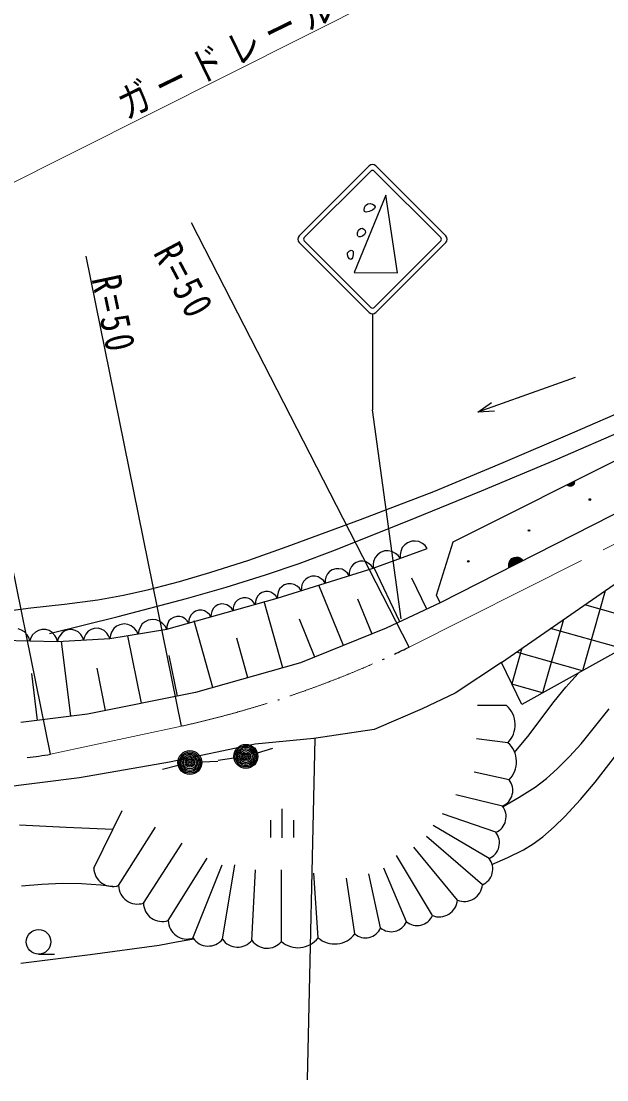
# Model space of a CAD drawing. Units: millimetres, scale not verified. Extents: x 67898 to 707898, y 1591 to 361591.
# Drawn here: x 202422 to 238852, y 227525 to 293418 of the extents above; entities that cross this region are included whole.
import ezdxf

# ---------------------------------------------------------------- set-up
doc = ezdxf.new("R2010")
doc.units = ezdxf.units.MM
doc.header["$LTSCALE"] = 1000
doc.linetypes.add('CHAIN', pattern=[18.5, 12, -1.5, 3.5, -1.5])
for name, color, linetype, lineweight in [('M-BGD', 7, 'Continuous', 25), ('M-BMK', 2, 'CHAIN', 13), ('M-STR-HTXT', 7, 'Continuous', 13), ('M-STR-STRC', 7, 'Continuous', 25)]:
    doc.layers.add(name, color=color, linetype=linetype, lineweight=lineweight)
doc.styles.add('ＭＳ ゴシック', font='')
doc.styles.get('ＭＳ ゴシック').set_extended_font_data('MS Gothic')

msp = doc.modelspace()

# ---------------------------------------------------------------- linework, layer by layer
at = {"layer": 'M-BGD'}
for p, q in [((226562, 254458), (213010, 280864)), ((212405, 249539), (206468, 278791)), ((229302, 261013), (264498, 278695)), ((204252, 247790), (198239, 277323)), ((266283, 276453), (228487, 257222)), ((236884, 271236), (230830, 269088)), ((230830, 269088), (231677, 269691)), ((236713, 267794), (241284, 269792)), ((231868, 269151), (230830, 269088)), ((232404, 265941), (236713, 267794)), ((235654, 266122), (240245, 268100)), ((228082, 264147), (232404, 265941)), ((231054, 264193), (235654, 266122)), ((236380, 264569), (236827, 264794)), ((236423, 264526), (236380, 264569)), ((236830, 264760), (236405, 264547)), ((236472, 264496), (236423, 264526)), ((236431, 264525), (236833, 264727)), ((236830, 264690), (236463, 264506)), ((236540, 264469), (236472, 264496)), ((236497, 264488), (236822, 264651)), ((236809, 264610), (236539, 264474)), ((236602, 264467), (236540, 264469)), ((236663, 264477), (236602, 264467)), ((236605, 264473), (236772, 264556)), ((236733, 264511), (236663, 264477)), ((236777, 264554), (236733, 264511)), ((236812, 264606), (236777, 264554)), ((236831, 264677), (236812, 264606)), ((236827, 264794), (236835, 264733)), ((236835, 264733), (236831, 264677)), ((223540, 262405), (228082, 264147)), ((226432, 262302), (231054, 264193)), ((218973, 260717), (223540, 262405)), ((221801, 260445), (226432, 262302)), ((226454, 260959), (226279, 260823)), ((226715, 261054), (226454, 260959)), ((226937, 261062), (226715, 261054)), ((227159, 261029), (226937, 261062)), ((227390, 260903), (227159, 261029)), ((228264, 257693), (229302, 261013)), ((216577, 259877), (218973, 260717)), ((219712, 259666), (221801, 260445)), ((224314, 259379), (227685, 260605)), ((224769, 260346), (224594, 260210)), ((225030, 260441), (224769, 260346)), ((225251, 260449), (225030, 260441)), ((225473, 260416), (225251, 260449)), ((225705, 260290), (225473, 260416)), ((225866, 260163), (225705, 260290)), ((226034, 260410), (225996, 260210)), ((226131, 260655), (226034, 260410)), ((226279, 260823), (226131, 260655)), ((227551, 260775), (227390, 260903)), ((227685, 260605), (227551, 260775)), ((214163, 259094), (216577, 259877)), ((217613, 258948), (219712, 259666)), ((223100, 259623), (222964, 259482)), ((223257, 259734), (223100, 259623)), ((223488, 259807), (223257, 259734)), ((223681, 259806), (223488, 259807)), ((223872, 259768), (223681, 259806)), ((224069, 259650), (223872, 259768)), ((224204, 259532), (224069, 259650)), ((224348, 259797), (224311, 259597)), ((224445, 260042), (224348, 259797)), ((224594, 260210), (224445, 260042)), ((226000, 259992), (225866, 260163)), ((225996, 260210), (226000, 259992)), ((232749, 259520), (232756, 259633)), ((233556, 259941), (232754, 259533)), ((232756, 259633), (232793, 259775)), ((232759, 259606), (233492, 259979)), ((232760, 259466), (233606, 259897)), ((233657, 259853), (232766, 259399)), ((233423, 260014), (232775, 259684)), ((232793, 259775), (232864, 259878)), ((232800, 259767), (233339, 260042)), ((232864, 259878), (232952, 259965)), ((233206, 260044), (232874, 259875)), ((232952, 259965), (233090, 260035)), ((233090, 260035), (233212, 260055)), ((233212, 260055), (233337, 260052)), ((233337, 260052), (233474, 259998)), ((233474, 259998), (233571, 259938)), ((233571, 259938), (233657, 259853)), ((212272, 258541), (214163, 259094)), ((218355, 257506), (224314, 259379)), ((221474, 259014), (221380, 258805)), ((221610, 259155), (221474, 259014)), ((221767, 259266), (221610, 259155)), ((221998, 259338), (221767, 259266)), ((222191, 259338), (221998, 259338)), ((222383, 259300), (222191, 259338)), ((222580, 259181), (222383, 259300)), ((222715, 259064), (222580, 259181)), ((222824, 258911), (222715, 259064)), ((222830, 259101), (222824, 258911)), ((222870, 259273), (222830, 259101)), ((222964, 259482), (222870, 259273)), ((224314, 259379), (224204, 259532)), ((224311, 259597), (224314, 259379)), ((225974, 256025), (224371, 259392)), ((232766, 259399), (232749, 259520)), ((210364, 258046), (212272, 258541)), ((215168, 258186), (217613, 258948)), ((218788, 258329), (218630, 258219)), ((219019, 258402), (218788, 258329)), ((219211, 258401), (219019, 258402)), ((219403, 258363), (219211, 258401)), ((219600, 258245), (219403, 258363)), ((219891, 258336), (219851, 258164)), ((219984, 258546), (219891, 258336)), ((220120, 258687), (219984, 258546)), ((220278, 258798), (220120, 258687)), ((220508, 258870), (220278, 258798)), ((220701, 258869), (220508, 258870)), ((220893, 258831), (220701, 258869)), ((221090, 258713), (220893, 258831)), ((222464, 254550), (220945, 258320)), ((221225, 258596), (221090, 258713)), ((221335, 258442), (221225, 258596)), ((221340, 258632), (221335, 258442)), ((221380, 258805), (221340, 258632)), ((227649, 256823), (226733, 258747)), ((232291, 253503), (239306, 258353)), ((207199, 257403), (208782, 257694)), ((208782, 257694), (210364, 258046)), ((212706, 257482), (215168, 258186)), ((217250, 257763), (217122, 257637)), ((217397, 257860), (217250, 257763)), ((217611, 257920), (217397, 257860)), ((217787, 257914), (217611, 257920)), ((217961, 257874), (217787, 257914)), ((218138, 257761), (217961, 257874)), ((218259, 257650), (218138, 257761)), ((218355, 257506), (218259, 257650)), ((218361, 257696), (218355, 257506)), ((218401, 257868), (218361, 257696)), ((218495, 258078), (218401, 257868)), ((218630, 258219), (218495, 258078)), ((219735, 258128), (219600, 258245)), ((219845, 257974), (219735, 258128)), ((219851, 258164), (219845, 257974)), ((228487, 257222), (228264, 257693)), ((238744, 257964), (237332, 252983)), ((203025, 256899), (205111, 257121)), ((205111, 257121), (207199, 257403)), ((208450, 256361), (212706, 257482)), ((211474, 255565), (218355, 257506)), ((214498, 256986), (214369, 256861)), ((214645, 257083), (214498, 256986)), ((214858, 257144), (214645, 257083)), ((215034, 257138), (214858, 257144)), ((215209, 257098), (215034, 257138)), ((215386, 256984), (215209, 257098)), ((215506, 256873), (215386, 256984)), ((215654, 257060), (215613, 256903)), ((215746, 257249), (215654, 257060)), ((215874, 257374), (215746, 257249)), ((216021, 257472), (215874, 257374)), ((216234, 257532), (216021, 257472)), ((216411, 257526), (216234, 257532)), ((216585, 257486), (216411, 257526)), ((216762, 257372), (216585, 257486)), ((216883, 257261), (216762, 257372)), ((216979, 257118), (216883, 257261)), ((216989, 257292), (216979, 257118)), ((217030, 257448), (216989, 257292)), ((217122, 257637), (217030, 257448)), ((218703, 253167), (217544, 257293)), ((224246, 255268), (223373, 257434)), ((228487, 257222), (225137, 255627)), ((244741, 257119), (233569, 250883)), ((242271, 255740), (237489, 257096)), ((200459, 256582), (203025, 256899)), ((204180, 255299), (208450, 256361)), ((212105, 256367), (211892, 256307)), ((212282, 256361), (212105, 256367)), ((212456, 256321), (212282, 256361)), ((212993, 256473), (212902, 256283)), ((213121, 256598), (212993, 256473)), ((213268, 256695), (213121, 256598)), ((213482, 256755), (213268, 256695)), ((213658, 256749), (213482, 256755)), ((213833, 256710), (213658, 256749)), ((214010, 256596), (213833, 256710)), ((214130, 256485), (214010, 256596)), ((214226, 256341), (214130, 256485)), ((214237, 256515), (214226, 256341)), ((214278, 256672), (214237, 256515)), ((214369, 256861), (214278, 256672)), ((215603, 256730), (215506, 256873)), ((215613, 256903), (215603, 256730)), ((208362, 255752), (208184, 255614)), ((208559, 255852), (208362, 255752)), ((208833, 255897), (208559, 255852)), ((209052, 255865), (208833, 255897)), ((209264, 255790), (209052, 255865)), ((209469, 255624), (209264, 255790)), ((209814, 255680), (209741, 255491)), ((209955, 255903), (209814, 255680)), ((210132, 256041), (209955, 255903)), ((210330, 256142), (210132, 256041)), ((210604, 256186), (210330, 256142)), ((210823, 256154), (210604, 256186)), ((211035, 256080), (210823, 256154)), ((211240, 255913), (211035, 256080)), ((211374, 255758), (211240, 255913)), ((211474, 255565), (211374, 255758)), ((211484, 255739), (211474, 255565)), ((211525, 255895), (211484, 255739)), ((211617, 256085), (211525, 255895)), ((211745, 256210), (211617, 256085)), ((211892, 256307), (211745, 256210)), ((212633, 256208), (212456, 256321)), ((212754, 256097), (212633, 256208)), ((212850, 255953), (212754, 256097)), ((212860, 256127), (212850, 255953)), ((212902, 256283), (212860, 256127)), ((214348, 251944), (213182, 256096)), ((220683, 253832), (219732, 256190)), ((236158, 256176), (234862, 251605)), ((202446, 255518), (202245, 255587)), ((202633, 255411), (202446, 255518)), ((202797, 255219), (202633, 255411)), ((202896, 255049), (202797, 255219)), ((202957, 254850), (202896, 255049)), ((203030, 255046), (202957, 254850)), ((203132, 255212), (203030, 255046)), ((203303, 255398), (203132, 255212)), ((203494, 255497), (203303, 255398)), ((203698, 255558), (203494, 255497)), ((203964, 255552), (203698, 255558)), ((204165, 255484), (203964, 255552)), ((204352, 255377), (204165, 255484)), ((204516, 255185), (204352, 255377)), ((204616, 255015), (204516, 255185)), ((204677, 254816), (204616, 255015)), ((204732, 255006), (204677, 254816)), ((204817, 255170), (204732, 255006)), ((204967, 255357), (204817, 255170)), ((205141, 255465), (204967, 255357)), ((205329, 255536), (205141, 255465)), ((205581, 255549), (205329, 255536)), ((205775, 255498), (205581, 255549)), ((205960, 255409), (205775, 255498)), ((206128, 255239), (205960, 255409)), ((206234, 255085), (206128, 255239)), ((206304, 254901), (206234, 255085)), ((206360, 255092), (206304, 254901)), ((206445, 255255), (206360, 255092)), ((206594, 255443), (206445, 255255)), ((206768, 255550), (206594, 255443)), ((206957, 255621), (206768, 255550)), ((207209, 255634), (206957, 255621)), ((207403, 255583), (207209, 255634)), ((207588, 255495), (207403, 255583)), ((207756, 255324), (207588, 255495)), ((207862, 255170), (207756, 255324)), ((207932, 254986), (207862, 255170)), ((207932, 254986), (211474, 255565)), ((207970, 255201), (207932, 254986)), ((208044, 255391), (207970, 255201)), ((208184, 255614), (208044, 255391)), ((209909, 250960), (209058, 255163)), ((209603, 255468), (209469, 255624)), ((209703, 255276), (209603, 255468)), ((209741, 255491), (209703, 255276)), ((216525, 252555), (215833, 255022)), ((225137, 255627), (219792, 253473)), ((239802, 254362), (235357, 255622)), ((201237, 254884), (204677, 254816)), ((204677, 254816), (207932, 254986)), ((205521, 250152), (204936, 254830)), ((233573, 254389), (232943, 252167)), ((212142, 251412), (211633, 253927)), ((237332, 252983), (233224, 254148)), ((207675, 250508), (207141, 253147)), ((219792, 253473), (213259, 251638)), ((232291, 253503), (229424, 251591)), ((233569, 250883), (232291, 253503)), ((203447, 249893), (203082, 252817)), ((236312, 251969), (236685, 252386)), ((236685, 252386), (237070, 252807)), ((234862, 251605), (232953, 252146)), ((235572, 251078), (236312, 251969)), ((213259, 251638), (206558, 250282)), ((229424, 251591), (227361, 250607)), ((234879, 250149), (235572, 251078)), ((227361, 250607), (224376, 249337)), ((232616, 250819), (230800, 250819)), ((237260, 248447), (238997, 250618)), ((206558, 250282), (202410, 249763)), ((234013, 249001), (234879, 250149)), ((224376, 249337), (220630, 248766)), ((220630, 248766), (216978, 248416)), ((232694, 248510), (230748, 248744)), ((233106, 247898), (234013, 249001)), ((236535, 247641), (237260, 248447)), ((238131, 246059), (240187, 248706)), ((216978, 248416), (211644, 247305)), ((217118, 247880), (218074, 248174)), ((211644, 247305), (206056, 246321)), ((213662, 247311), (214661, 247363)), ((215660, 247548), (214671, 247399)), ((235773, 246883), (236535, 247641)), ((212185, 247091), (211215, 246850)), ((232771, 246202), (230593, 246669)), ((235095, 246290), (235773, 246883)), ((206056, 246321), (199923, 245559)), ((234389, 245751), (235095, 246290)), ((237210, 244967), (238131, 246059)), ((232356, 244568), (229451, 245268)), ((233409, 245120), (234389, 245751)), ((232403, 244545), (233409, 245120)), ((236246, 243918), (237210, 244967)), ((206937, 240703), (208701, 244282)), ((218644, 244396), (218644, 242596)), ((231941, 242933), (228621, 244075)), ((235578, 243263), (236246, 243918)), ((202323, 243405), (205230, 243241)), ((205230, 243241), (208131, 243127)), ((208480, 239613), (210776, 243245)), ((217924, 243681), (217924, 242601)), ((219364, 243681), (219364, 242601)), ((231526, 241299), (228051, 243348)), ((234873, 242656), (235578, 243263)), ((231111, 239665), (227636, 242674)), ((234279, 242219), (234873, 242656)), ((210024, 238524), (212436, 242259)), ((229555, 238706), (226858, 242000)), ((232697, 241359), (233662, 241839)), ((233662, 241839), (234279, 242219)), ((211567, 237435), (213992, 241325)), ((227999, 237746), (225768, 241481)), ((231710, 240934), (232697, 241359)), ((213110, 236345), (214926, 240910)), ((214943, 236276), (215704, 240910)), ((216776, 236207), (217001, 240599)), ((218609, 236138), (218609, 240599)), ((226391, 237365), (224990, 240703)), ((220892, 236371), (220632, 240392)), ((223174, 236605), (222656, 240080)), ((224782, 236985), (224056, 240340)), ((202435, 239598), (203700, 239709)), ((203700, 239709), (204975, 239760)), ((204975, 239760), (206172, 239736)), ((206172, 239736), (207378, 239652)), ((207378, 239652), (207876, 239607)), ((207876, 239607), (208385, 239559)), ((206710, 235322), (210998, 235912)), ((210998, 235912), (212079, 236107)), ((212079, 236107), (213160, 236309)), ((202407, 234790), (206710, 235322)), ((203504, 235350), (204499, 235350))]:
    msp.add_line(p, q, dxfattribs=at)
for centre, radius in [((237796, 263642), 49.8), ((234015, 261718), 49.8), ((230234, 259794), 49.8), ((212913, 247272), 746), ((212913, 247272), 660), ((212913, 247272), 574), ((216401, 247659), 746), ((216401, 247659), 660), ((216401, 247659), 574), ((216401, 247659), 484), ((216401, 247659), 398), ((216401, 247659), 292), ((216401, 247659), 202), ((216401, 247659), 116), ((212913, 247272), 484), ((212913, 247272), 398), ((212913, 247272), 292), ((212913, 247272), 202), ((212913, 247272), 116), ((212913, 247272), 22.5), ((216401, 247659), 22.5), ((203504, 236115), 765)]:
    msp.add_circle(centre, radius, dxfattribs=at)
for centre, radius, start, end in [((198441, 312556), 64545, 294.92149, 295.82759), ((198441, 312556), 64545, 294.20845, 294.3103), ((198441, 312556), 64545, 287.99466, 288.09653), ((231571, 249628), 1584, 315.11136, 48.74982), ((231649, 247319), 1584, 315.11136, 48.74982), ((199001, 278594), 31248, 276.98152, 279.67459), ((231951, 245540), 1054, 292.61986, 38.88007), ((231536, 243906), 1054, 292.61986, 38.88007), ((231121, 242272), 1054, 292.61986, 38.88007), ((230706, 240638), 1054, 292.61986, 38.88007), ((208117, 240737), 1181, 181.65231, 287.91251), ((209661, 239647), 1181, 181.65231, 287.91251), ((229973, 239769), 1143, 248.53065, 354.79086), ((228417, 238809), 1143, 248.53065, 354.79086), ((211204, 238558), 1181, 181.65231, 287.91251), ((212747, 237469), 1181, 181.65231, 287.91251), ((225444, 237778), 1033, 230.17908, 336.43928), ((227052, 238159), 1033, 230.17908, 336.43928), ((221925, 237548), 1566, 228.7412, 322.9378), ((223836, 237398), 1033, 230.17908, 336.43928), ((214053, 236998), 1146, 214.70882, 320.96902), ((215886, 236929), 1146, 214.70882, 320.96902), ((217719, 236860), 1146, 214.70882, 320.96902), ((219642, 237315), 1566, 228.7412, 322.9378)]:
    msp.add_arc(centre, radius, start, end, dxfattribs=at)
at = {"layer": 'M-BMK'}
for p, q in [((226562, 254458), (273633, 278103)), ((204252, 247790), (212405, 249539))]:
    msp.add_line(p, q, dxfattribs=at)
for start, end in [(288.70772, 293.59724), (282.49394, 287.38347)]:
    msp.add_arc((198441, 312556), 64545, start, end, dxfattribs=at)
at = {"layer": 'M-STR-HTXT'}
msp.add_line((225444, 295195), (197045, 280930), dxfattribs=at)
at = {"layer": 'M-STR-STRC'}
for p, q in [((224064, 284407), (219715, 280059)), ((224170, 284089), (220033, 279953)), ((228518, 279953), (224382, 284089)), ((228836, 280059), (224488, 284407)), ((225100, 282579), (223135, 277779)), ((223850, 281955), (223976, 282057)), ((223976, 282057), (224125, 282077)), ((224125, 282077), (224278, 282036)), ((224278, 282036), (224388, 281961)), ((225830, 277751), (225100, 282579)), ((223752, 281672), (223775, 281814)), ((223788, 281577), (223752, 281672)), ((223775, 281814), (223850, 281955)), ((223827, 281550), (223788, 281577)), ((223881, 281537), (223827, 281550)), ((224078, 281566), (223881, 281537)), ((224273, 281657), (224078, 281566)), ((224391, 281756), (224273, 281657)), ((224388, 281961), (224437, 281861)), ((224437, 281861), (224391, 281756)), ((223345, 280103), (223353, 280245)), ((223391, 280008), (223345, 280103)), ((223353, 280245), (223412, 280403)), ((223412, 280403), (223521, 280518)), ((223521, 280518), (223627, 280530)), ((223627, 280530), (223738, 280479)), ((223781, 280146), (223649, 280044)), ((223738, 280479), (223823, 280388)), ((223849, 280272), (223781, 280146)), ((223823, 280388), (223849, 280272)), ((219715, 279634), (224064, 275286)), ((220033, 279740), (224170, 275604)), ((223514, 279991), (223397, 280004)), ((223649, 280044), (223514, 279991)), ((224382, 275604), (228518, 279740)), ((224488, 275286), (228836, 279634)), ((222712, 278867), (222730, 279005)), ((222755, 278734), (222712, 278867)), ((222730, 279005), (222823, 279110)), ((222838, 278623), (222755, 278734)), ((222823, 279110), (222945, 279161)), ((222945, 279161), (223021, 279147)), ((223021, 279147), (223071, 279074)), ((223082, 278891), (223029, 278689)), ((223071, 279074), (223082, 278891)), ((222931, 278587), (222838, 278623)), ((222984, 278618), (222931, 278587)), ((223029, 278689), (222984, 278618)), ((223135, 277779), (225830, 277751)), ((224271, 275198), (224271, 269217)), ((226070, 256225), (224271, 269217)), ((220697, 248762), (220214, 227525))]:
    msp.add_line(p, q, dxfattribs=at)
for centre, radius, start, end in [((224276, 284195), 300, 45, 135), ((224276, 283983), 150, 45, 135), ((219927, 279846), 300, 135, 225), ((228624, 279846), 300, 315, 45), ((220139, 279846), 150, 135, 225), ((228412, 279846), 150, 315, 45), ((224276, 275710), 150, 225, 315), ((224276, 275498), 300, 225, 315)]:
    msp.add_arc(centre, radius, start, end, dxfattribs=at)

# ---------------------------------------------------------------- texts
at = {"layer": 'M-BGD', "char_height": 1833, "attachment_point": 7, "style": 'ＭＳ ゴシック'}
for insert, rotation in [((210576, 278989), 297.9), ((206765, 277385), 281.9)]:
    msp.add_mtext('\\T1.25;\\W0.8;R=50', dxfattribs=dict(at, insert=insert, rotation=rotation))
at = {"layer": 'M-STR-HTXT', "insert": (209018, 287183), "char_height": 1833, "attachment_point": 7, "rotation": 26, "style": 'ＭＳ ゴシック'}
msp.add_mtext('\\T1.26;\\W0.8;ガードレール\\~L=152.0', dxfattribs=at)

doc.saveas('drawing.dxf')
